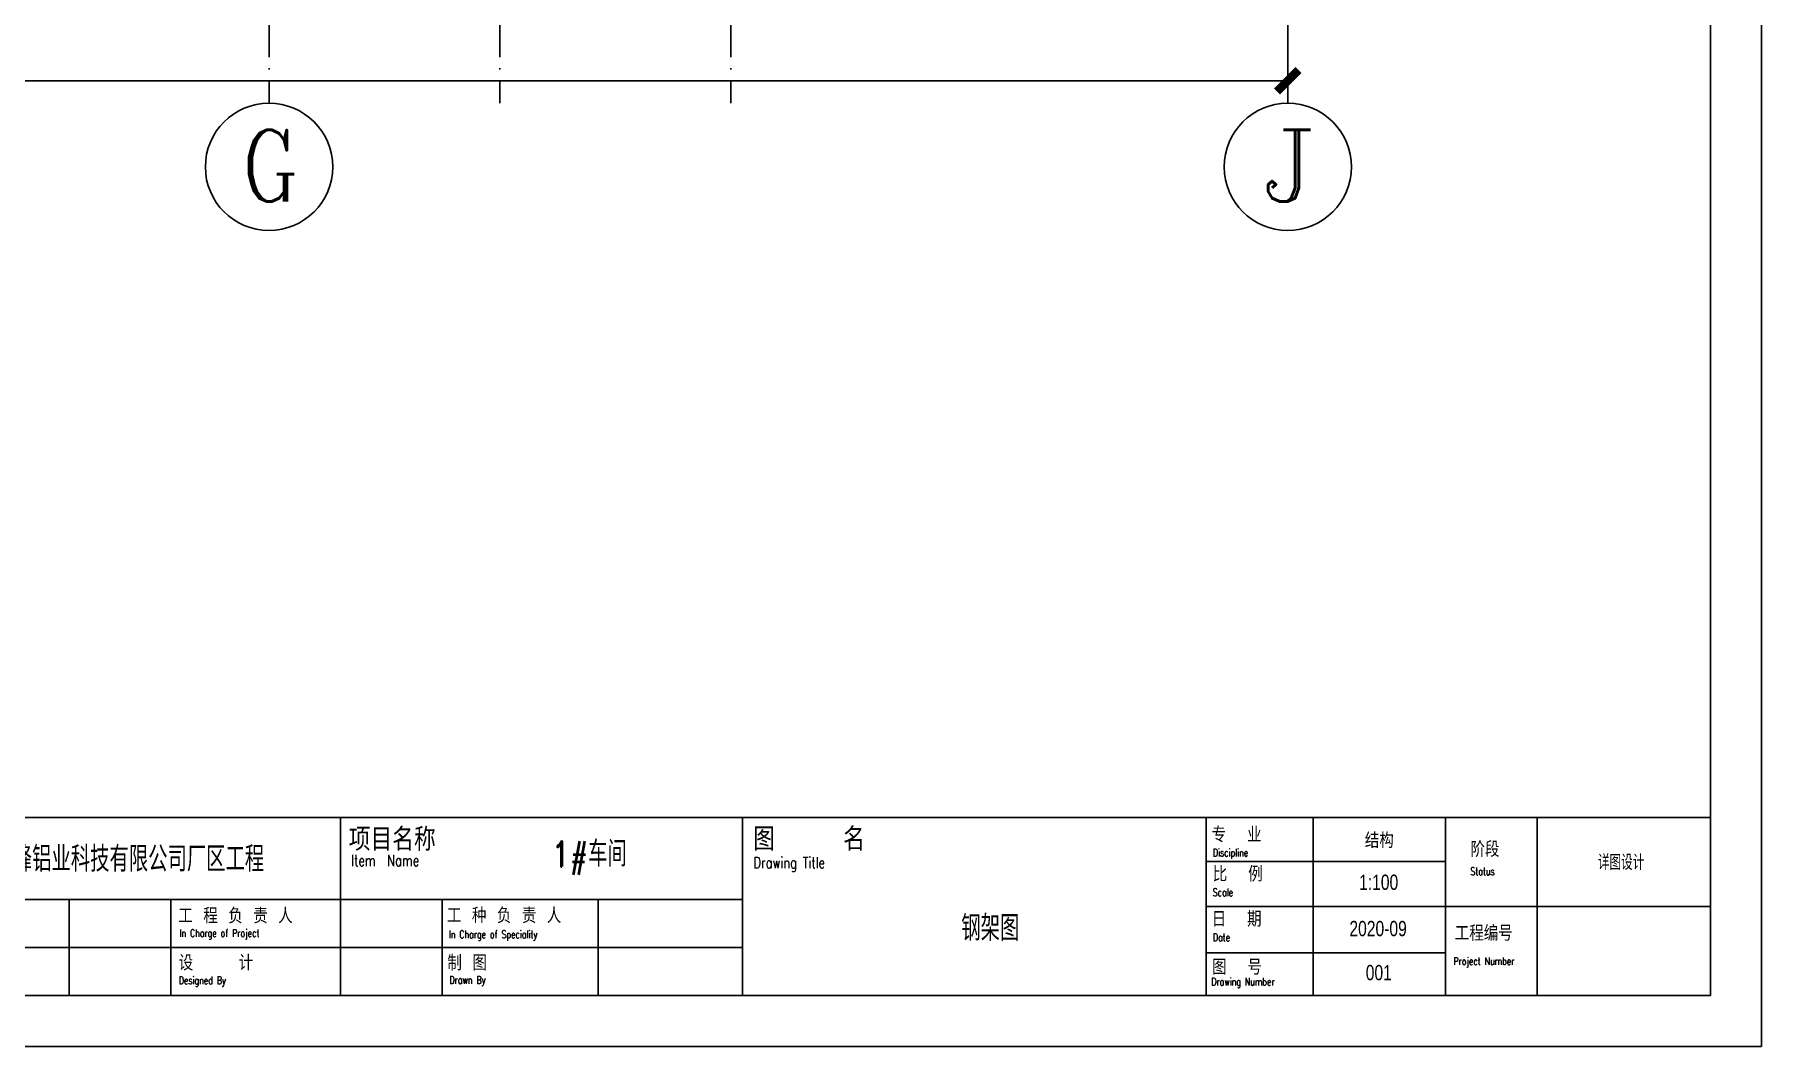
# Model space of a CAD drawing. Header units: inches. Extents: x 129725932 to 129894734, y 55771230 to 55809283.
# Drawn here: x 129757992 to 129779689, y 55771314 to 55784032 of the extents above; entities that cross this region are included whole.
import ezdxf
from ezdxf.enums import TextEntityAlignment as Align

# ---------------------------------------------------------------- set-up
doc = ezdxf.new("R2010")
doc.units = ezdxf.units.IN
doc.header["$MEASUREMENT"] = 0
doc.linetypes.add('ACAD_ISO04W100', pattern=[30, 24, -3, 0, -3])
for name, color, linetype in [('TK', 140, 'Continuous'), ('尺寸标注', 8, 'Continuous'), ('轴线', 1, 'ACAD_ISO04W100'), ('轴线号', 7, 'Continuous')]:
    doc.layers.add(name, color=color, linetype=linetype)
doc.layers.add('标注', color=8, linetype='Continuous', lineweight=9)
doc.styles.add('ARIAL', font='swisscl.ttf', dxfattribs={"width": 0.7})
doc.styles.add('HZXY', font='romand.shx', dxfattribs={"bigfont": 'hzxy.shx'})
doc.styles.add('ROMANC', font='romanc.shx', dxfattribs={"width": 0.8, "bigfont": 'hztxt.shx'})
doc.styles.add('西文', font='romans.shx', dxfattribs={"width": 0.7})
doc.dimstyles.new('ISO-150', dxfattribs={"dimscale": 150, "dimtxt": 3, "dimasz": 1.8, "dimexe": 1.8, "dimexo": 2, "dimgap": 1, "dimtad": 1, "dimdec": 0, "dimlfac": -1, "dimtxsty": '西文', "dimblk": 'ARCHTICK', "dimcen": 2.5, "dimclrd": 7, "dimclre": 7, "dimclrt": 4, "dimadec": 0, "dimazin": 0, "dimtfac": 1, "dimtdec": 0, "dimtix": 1, "dimtmove": 2, "dimatfit": 3, "dimfxl": 0, "dimlwd": 25, "dimlwe": 25, "dimarcsym": 0})

# ---------------------------------------------------------------- blocks, each defined once
blk = doc.blocks.new('轴线号')
at = {"layer": '轴线号', "lineweight": -3}
blk.add_circle((0, 40), 40, dxfattribs=at)
at = {"layer": '轴线号', "color": 3, "lineweight": -3, "style": 'ROMANC', "width": 0.888889}
blk.add_attdef('A', text='', height=45, dxfattribs=at).set_placement((-19, 18.2), (17.2, 18.2), align=Align.FIT)
blk = doc.blocks.new('横向-图框')
at = {"layer": 'TK', "lineweight": -3}
for p, q in [((16522.7, 0), (16522.7, 11670)), ((16522.7, 0), (16522.7, 11670)), ((16326.2, 11473.5), (16326.2, 196.5)), ((16326.2, 11473.5), (16326.2, 196.5)), ((5343.8, 884.1), (16326.2, 884.1)), ((5343.8, 884.1), (16326.2, 884.1)), ((11035.2, 884.1), (11035.2, 196.5)), ((11035.2, 884.1), (11035.2, 196.5)), ((12587.9, 884.1), (12587.9, 196.5)), ((12587.9, 884.1), (12587.9, 196.5)), ((12587.9, 884.1), (12587.9, 196.5)), ((12587.9, 884.1), (12587.9, 196.5)), ((14378.3, 884.1), (14378.3, 196.5)), ((14790.9, 884.1), (14790.9, 196.5)), ((15302.9, 884.1), (15302.9, 196.5)), ((15656.5, 884.1), (15656.5, 196.5)), ((15302.9, 714.6), (14378.3, 714.6)), ((8727.2, 567.6), (12587.9, 567.6)), ((8727.2, 567.6), (12587.9, 567.6)), ((9987.4, 567.6), (9987.4, 196.5)), ((10380.4, 567.6), (10380.4, 196.5)), ((10380.4, 567.6), (10380.4, 196.5)), ((11428.1, 567.6), (11428.1, 196.5)), ((11428.1, 567.6), (11428.1, 196.5)), ((12030.1, 567.6), (12030.1, 196.5)), ((16326.2, 540.8), (14378.3, 540.8)), ((9550.9, 382), (12587.9, 382)), ((9550.9, 382), (12587.9, 382)), ((15302.9, 361.9), (14378.3, 361.9)), ((16326.2, 196.5), (491.2, 196.5)), ((491.2, 196.5), (16326.2, 196.5)), ((491.2, 196.5), (16326.2, 196.5)), ((16326.2, 196.5), (491.2, 196.5)), ((0, 0), (16522.7, 0)), ((0, 0), (16522.7, 0))]:
    blk.add_line(p, q, dxfattribs=at)
at = {"layer": 'TK', "lineweight": -3, "style": 'HZXY', "width": 1}
for s, height, p in [('项目名称', 88.41, (11067.2, 755.6)), ('项目名称', 88.41, (11067.2, 755.6)), ('图    名', 88.41, (12628.9, 756.8)), ('图    名', 88.41, (12628.9, 756.8)), ('专  业', 58.94, (14399.4, 788.6)), ('阶段', 58.94, (15399, 732)), ('比  例', 58.94, (14403.8, 636.7)), ('工 程 负 责 人', 58.94, (10409, 475.3)), ('工 程 负 责 人', 58.94, (10409, 475.3)), ('工 种 负 责 人', 58.94, (11446.3, 476.2)), ('工 种 负 责 人', 58.94, (11446.3, 476.2)), ('日  期', 58.94, (14399.4, 462.5)), ('工程编号', 58.94, (15338.2, 407.9)), ('设    计 ', 58.94, (10410.6, 293.6)), ('设    计 ', 58.94, (10410.6, 293.6)), ('制 图', 58.94, (11448.1, 293.3)), ('制 图', 58.94, (11448.1, 293.3)), ('图  号', 58.94, (14400.9, 277.1))]:
    blk.add_text(s, height=height, dxfattribs=at).set_placement(p)
at = {"layer": 'TK', "lineweight": -3, "style": 'ROMANC', "text_generation_flag": 6, "width": 0.75}
for s, height, p in [('Item  Name', 43.22, (11076.7, 697)), ('Item  Name', 43.22, (11076.7, 697)), ('Discipline', 29.47, (14404.3, 734.1)), ('Drawing Title', 43.222, (12629.9, 688.6)), ('Drawing Title', 43.222, (12629.9, 688.6)), ('Status', 29.47, (15398.8, 661.6)), ('Scale', 29.47, (14403.6, 580.3)), ('In Charge of Project', 29.47, (10413.3, 422.9)), ('In Charge of Project', 29.47, (10413.3, 422.9)), ('In Charge of Speciality', 29.47, (11453.4, 418.3)), ('In Charge of Speciality', 29.47, (11453.4, 418.3)), ('Date', 29.47, (14404.3, 406.9)), ('Project Number', 29.47, (15333.3, 314.7)), ('Designed By', 29.47, (10410.8, 240.7)), ('Designed By', 29.47, (10410.8, 240.7)), ('Drawn By', 29.47, (11456.2, 242.3)), ('Drawn By', 29.47, (11456.2, 242.3)), ('Drawing Number', 29.47, (14398.1, 235.6))]:
    blk.add_text(s, height=height, rotation=180, dxfattribs=at).set_placement(p)
at = {"layer": 'TK', "lineweight": -3}
for tag, height, style, width, p in [('DISCIPLINE', 58.9, 'HZXY', 1, (15046.9, 798.8)), ('PROJECT-NAME', 98.2, 'HZXY', 0.8, (10106, 729.6)), ('ITEM-NAME', 98.2, 'HZXY', 0.8, (11997.2, 733.3)), ('STATUS', 58.9, 'HZXY', 0.8, (15980.7, 714.2)), ('版本号', 58.9, 'HZXY', 1, (7856.1, 614.9)), ('REWORK-DATE', 58.9, 'ARIAL', 1, (8388.6, 622.4)), ('DRAWING-TITLE', 98.2, 'HZXY', 0.8, (13543.7, 592.9)), ('SCALE', 58.9, 'ARIAL', 1, (15044.4, 634.5)), ('版本号', 58.9, 'HZXY', 1, (7856.1, 441.6)), ('REWORK-DATE', 58.9, 'ARIAL', 1, (8388.6, 450.5)), ('DRAWING-TITLE', 98.2, 'HZXY', 0.8, (13544.7, 462.2)), ('DATE', 58.9, 'ARIAL', 1, (15042.2, 455.5)), ('PROJECT-NUMBER', 58.9, 'ARIAL', 0.9, (15969.9, 376.7)), ('DRAWING-TITLE', 98.2, 'HZXY', 0.8, (13546.3, 325.8)), ('版本号', 58.9, 'HZXY', 1, (7856.1, 275.6)), ('REWORK-DATE', 58.9, 'ARIAL', 1, (8388.6, 278.6)), ('DRAWING-NUMBER', 58.9, 'ARIAL', 1, (15045, 285.3))]:
    blk.add_attdef(tag, text='', height=height, dxfattribs=dict(at, style=style, width=width)).set_placement(p, align=Align.MIDDLE)
blk = doc.blocks.new('_ArchTick')
at = {"color": 0, "linetype": 'ByBlock', "const_width": 0.4}
blk.add_lwpolyline([(-0.5, -0.5), (0.5, 0.5)], dxfattribs=at)
blk = doc.blocks.new('*D29')
at = {"layer": 'Defpoints', "color": 0}
for p in [(129734138, 55786282), (129773738, 55786282), (129734138, 55783451)]:
    blk.add_point(p, dxfattribs=at)
at = {"layer": '标注', "color": 7, "lineweight": 25}
for p, q in [((129734138, 55785982), (129734138, 55783181)), ((129773738, 55785982), (129773738, 55783181)), ((129773738, 55783451), (129734138, 55783451))]:
    blk.add_line(p, q, dxfattribs=at)
at = {"layer": '标注', "color": 7, "lineweight": 25, "xscale": 270, "yscale": 270, "zscale": 270}
for p, rotation in [((129734138, 55783451), 179.9999999966649), ((129773738, 55783451), 359.9999999966649)]:
    blk.add_blockref('_ArchTick', p, dxfattribs=dict(at, rotation=rotation))
at = {"layer": '标注', "color": 4, "insert": (129753938, 55783826), "char_height": 450, "attachment_point": 5, "rotation": 360, "style": '西文'}
blk.add_mtext('39600', dxfattribs=at)

msp = doc.modelspace()

# ---------------------------------------------------------------- linework, layer by layer
at = {"layer": '轴线', "ltscale": 50}
for p, q in [((129760938.4, 55799950.5), (129760938.4, 55783168.9)), ((129763838.4, 55799950.5), (129763838.4, 55783168.9)), ((129766738.4, 55799950.5), (129766738.4, 55783168.9)), ((129773738.4, 55799950.5), (129773738.4, 55783168.9))]:
    msp.add_line(p, q, dxfattribs=at)

# ---------------------------------------------------------------- block references
ref = msp.add_blockref('横向-图框', (129725932.5, 55771314.5), dxfattribs=dict(xscale=3.253522025612083, yscale=3.253522346524198, zscale=3.253522312344556))
ref.add_attrib('DISCIPLINE', '结构', dxfattribs={"layer": 'TK', "lineweight": -3, "height": 191.76, "style": 'HZXY', "width": 1}).set_placement((129774887.9, 55773913.3), align=Align.MIDDLE)
ref.add_attrib('DRAWING-NUMBER', '001', dxfattribs={"layer": 'TK', "lineweight": -3, "height": 191.76, "style": 'ARIAL', "width": 1}).set_placement((129774881.6, 55772242.8), align=Align.MIDDLE)
ref.add_attrib('DATE', '2020-09', dxfattribs={"layer": 'TK', "lineweight": -3, "height": 191.76, "style": 'ARIAL', "width": 1}).set_placement((129774872.7, 55772796.4), align=Align.MIDDLE)
ref.add_attrib('SCALE', '1:100', dxfattribs={"layer": 'TK', "lineweight": -3, "height": 191.76, "style": 'ARIAL', "width": 1}).set_placement((129774879.7, 55773378.7), align=Align.MIDDLE)
ref.add_attrib('ITEM-NAME', '1#车间', dxfattribs={"layer": 'TK', "lineweight": -3, "height": 319.6, "style": 'HZXY', "width": 0.8}).set_placement((129764965.6, 55773700.2), align=Align.MIDDLE)
ref.add_attrib('DRAWING-TITLE', '钢架图', dxfattribs={"layer": 'TK', "lineweight": -3, "height": 319.6, "style": 'HZXY', "width": 0.8}).set_placement((129770000.6, 55772818.1), align=Align.MIDDLE)
ref.add_attrib('PROJECT-NAME', '宣城市宏峰铝业科技有限公司厂区工程', dxfattribs={"layer": 'TK', "lineweight": -3, "height": 319.601, "style": 'HZXY', "width": 0.8}).set_placement((129758812.6, 55773688.1), align=Align.MIDDLE)
ref.add_attrib('STATUS', '详图设计', dxfattribs={"layer": 'TK', "lineweight": -3, "height": 191.76, "style": 'HZXY', "width": 0.8}).set_placement((129777926.1, 55773638.2), align=Align.MIDDLE)
at = {"layer": '尺寸标注'}
ref = msp.add_blockref('轴线号', (129760938.4, 55781568.9), dxfattribs=dict(at, xscale=-20, yscale=20))
ref.add_attrib('A', 'G', dxfattribs={"layer": '轴线号', "color": 3, "lineweight": -3, "height": 900, "rotation": 0, "style": 'ROMANC', "width": 0.804233}).set_placement((129760595.2, 55781932.4), (129761319, 55781932.4), align=Align.FIT)
ref = msp.add_blockref('轴线号', (129773738.4, 55781568.9), dxfattribs=dict(at, xscale=-20, yscale=20))
ref.add_attrib('A', 'J', dxfattribs={"layer": '轴线号', "color": 3, "lineweight": -3, "height": 900, "rotation": 0, "style": 'ROMANC', "width": 1.299145}).set_placement((129773395.2, 55781932.4), (129774119, 55781932.4), align=Align.FIT)

# ---------------------------------------------------------------- dimensions: what is measured, and where the dimension line sits
at = {"layer": '标注'}
dim = msp.add_linear_dim(base=(129734138.4, 55783450.9), p1=(129773738.4, 55786281.9), p2=(129734138.4, 55786281.9), angle=180, dimstyle='ISO-150', dxfattribs=at)
dim.commit()
dim.dimension.update_dxf_attribs({"geometry": '*D29', "text_midpoint": (129753938.4, 55783825.9)})

doc.saveas('drawing.dxf')
